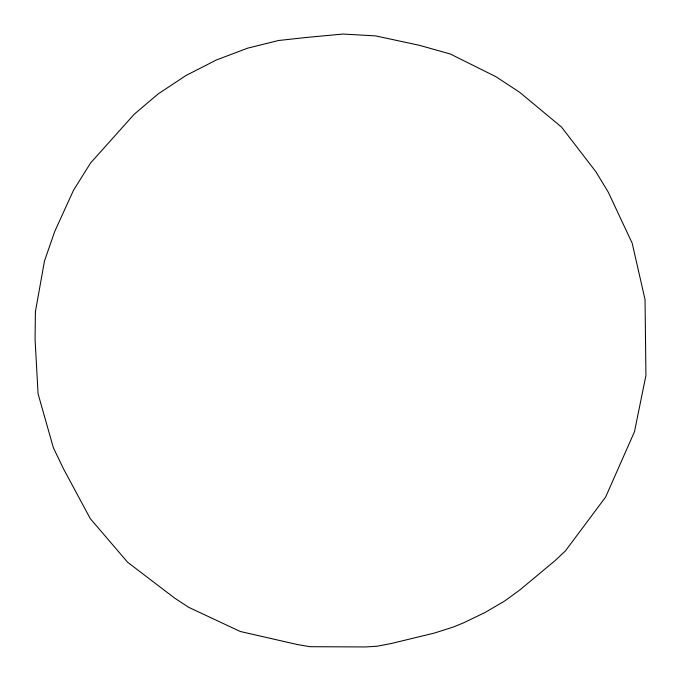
<?xml version="1.0" encoding="UTF-8"?>
<svg xmlns="http://www.w3.org/2000/svg" width="681" height="681" viewBox="0 0 681 681"><rect width="100%" height="100%" fill="white"/><g stroke="black" fill="none" stroke-linecap="round" stroke-linejoin="round"><path stroke-width="1.02" d="M35.403 311.668L35.072 339.436L38.068 393.788L53.399 447.834L63.673 469.158L90.258 518.59L127.645 562.276L174.642 598.097L188.748 607.35L240.24 631.474L297.188 644.498L309.983 646.703L365.416 646.95L377.036 646.252L391.609 643.434L434.64 632.99L453.069 627.107L463.489 622.877L484.923 612.551L504.706 600.991L520.08 589.763L554.845 560.829L565.409 550.929L605.656 497.002L634.479 431.703L645.928 375.503L645.043 299.589L632.181 243.185L608.252 192.144L595.892 171.765L561.578 127.117L519.731 92.344L496.006 76.749L450.235 53.969L419.394 45.312L375.623 35.897L342.986 34.05L307.335 37.361L278.546 40.502L247.714 48.138L216.328 60.005L185.939 75.54L158.086 93.969L134.097 114.348L90.556 163.031L73.539 190.212L54.718 231.506L44.469 261.061L35.403 311.668"/></g></svg>
